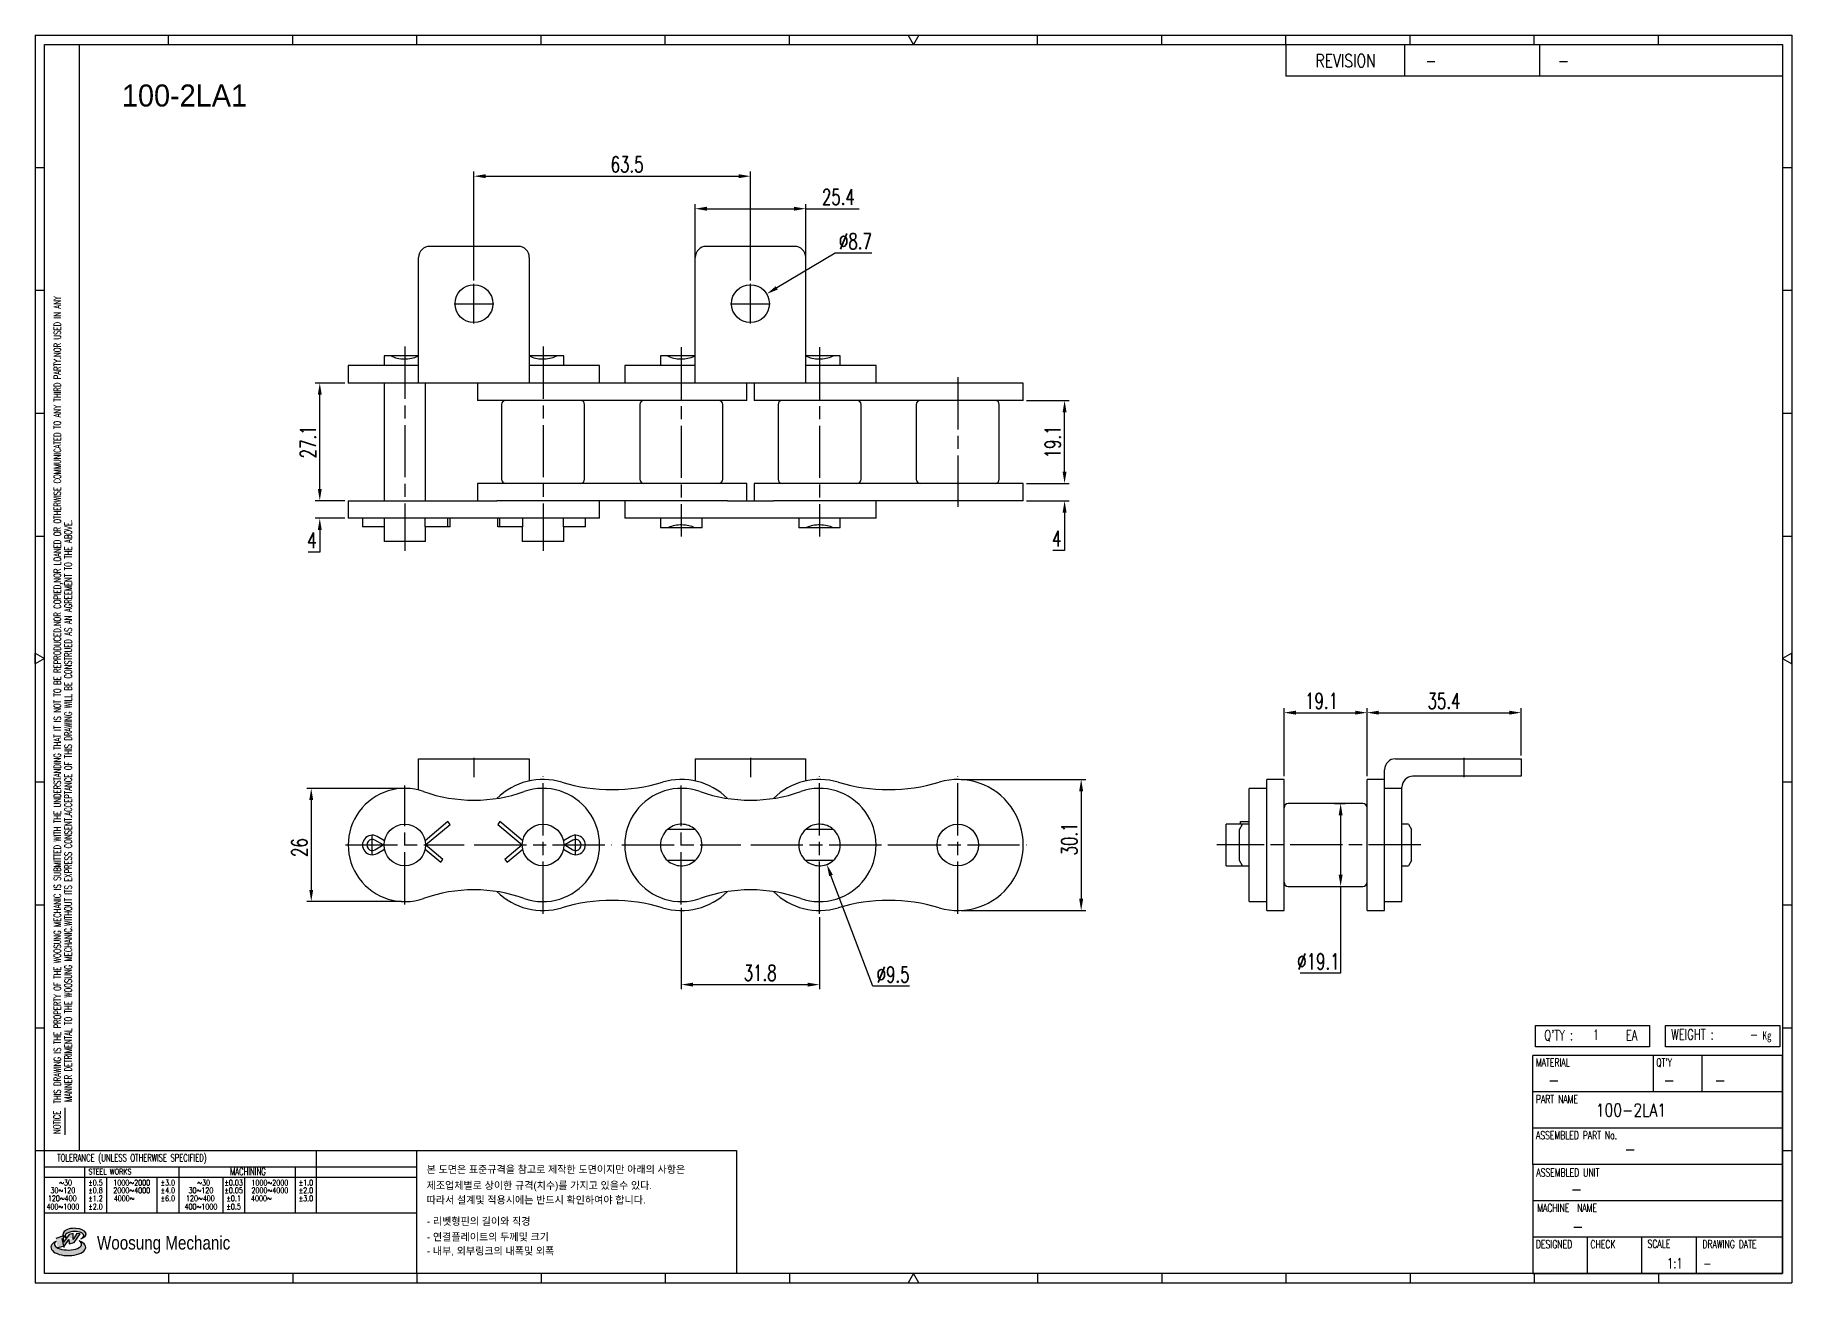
# Model space of a CAD drawing. Header units: millimetres. Extents: x 1622 to 2026, y -1054 to -767.
import ezdxf
from ezdxf.enums import TextEntityAlignment as Align

# ---------------------------------------------------------------- set-up
doc = ezdxf.new("R2010")
doc.units = ezdxf.units.MM
doc.linetypes.add('AM_ISO08W050', pattern=[18, 12, -1.5, 3, -1.5])
doc.layers.get('Defpoints').update_dxf_attribs({"color": 80})
doc.layers.add('CL2', color=4, linetype='AM_ISO08W050', lineweight=25)
for name, color, linetype in [('S-DIM', 7, 'Continuous'), ('TITLE', 7, 'Continuous'), ('도면레이아웃', 7, 'Continuous')]:
    doc.layers.add(name, color=color, linetype=linetype)
doc.styles.add('HAN', font='ROMANS.shx', dxfattribs={"width": 0.7, "bigfont": 'whgtxt.shx'})
doc.styles.add('HKD_ST2', font='romans.shx', dxfattribs={"width": 0.7, "height": 4, "bigfont": '@extfont2.shx'})
doc.styles.add('HSG', font='SIMPLEX.shx', dxfattribs={"width": 0.7, "bigfont": 'HSG.shx'})
doc.styles.add('MtXpl_', font='Gulim.ttf')
doc.styles.add('SLDTEXTSTYLE4', font='arial.ttf', dxfattribs={"width": 0.8})
doc.dimstyles.new('AP1.5', dxfattribs={"dimscale": 1.5, "dimtxt": 2.4, "dimasz": 1.8, "dimexe": 0.7, "dimexo": 0.5, "dimgap": 0.6, "dimtad": 1, "dimtoh": 1, "dimdec": 1, "dimrnd": 0.01, "dimzin": 9, "dimdsep": 46, "dimtxsty": 'HSG', "dimcen": 0, "dimclrd": 251, "dimclre": 251, "dimclrt": 60, "dimazin": 2, "dimtp": 1, "dimtm": 1, "dimtfac": 0.5, "dimtdec": 1, "dimtofl": 0, "dimtmove": 0, "dimatfit": 3, "dimfxl": 0, "dimtvp": 1, "dimtolj": 2, "dimlwd": -1, "dimlwe": -1, "dimarcsym": 0})

# ---------------------------------------------------------------- blocks, each defined once
blk = doc.blocks.new('MAST')
at = {"layer": '도면레이아웃'}
h = blk.add_hatch(color=10, dxfattribs=at)
h.paths.add_polyline_path([(1.544, 35.177), (1.554, 34.966), (1.779, 35.034), (2.054, 35.422), (1.908, 35.446), (1.728, 35.167), (1.741, 35.439), (1.547, 35.405), (1.292, 35.041), (1.295, 35.33), (0.943, 35.208), (1.03, 34.8), (1.336, 34.885)])
edge = h.paths.add_edge_path()
edge.add_ellipse((1.795, 35.421), major_axis=(-0.53, 0), ratio=0.487785, start_angle=122.36065, end_angle=403.39574)
edge.add_line((1.411, 35.244), (1.419, 35.261))
edge.add_ellipse((1.798, 35.344), major_axis=(-0.423, 0), ratio=0.444396, start_angle=131.58977, end_angle=386.19408, ccw=False)
edge = h.paths.add_edge_path()
edge.add_ellipse((1.512, 34.815), major_axis=(-0.793, 0), ratio=0.480113, start_angle=314.67633, end_angle=590.85213)
edge.add_ellipse((1.501, 34.958), major_axis=(-0.62, 0), ratio=0.43311, start_angle=331.7024, end_angle=574.42495, ccw=False)
at = {"color": 140}
for p, q in [((0, 90.118), (80.15, 90.118)), ((0, 90.118), (0, 33.191)), ((80.15, 90.118), (80.15, 33.191)), ((57.068, 89.693), (57.068, 88.246)), ((62.47, 89.693), (62.47, 88.246)), ((68.635, 89.693), (68.635, 88.246)), ((79.725, 88.246), (57.068, 88.246)), ((68.449, 43.961), (68.449, 44.936)), ((68.449, 44.936), (73.654, 44.936)), ((73.654, 44.936), (73.654, 43.961)), ((74.39, 43.961), (74.39, 44.936)), ((74.39, 44.936), (79.595, 44.936)), ((79.595, 44.936), (79.595, 43.961)), ((68.336, 38.59), (68.336, 43.563)), ((79.725, 43.563), (68.336, 43.563)), ((73.654, 43.961), (68.449, 43.961)), ((73.827, 43.563), (73.827, 41.905)), ((79.595, 43.961), (74.39, 43.961)), ((76.037, 43.563), (76.037, 41.905)), ((79.725, 38.59), (79.725, 43.563)), ((79.725, 41.905), (68.336, 41.905)), ((79.725, 40.248), (68.336, 40.248)), ((68.336, 38.59), (68.336, 33.616)), ((79.725, 38.59), (68.336, 38.59)), ((79.725, 33.616), (79.725, 38.59)), ((79.725, 36.932), (68.336, 36.932)), ((79.725, 35.274), (68.336, 35.274)), ((70.822, 33.616), (70.822, 35.274)), ((73.309, 33.616), (73.309, 35.274)), ((75.796, 33.616), (75.796, 35.274)), ((0, 33.191), (80.15, 33.191)), ((68.336, 33.616), (79.725, 33.616))]:
    blk.add_line(p, q, dxfattribs=at)
for p, q in [((6.089, 89.693), (6.089, 90.118)), ((11.753, 89.693), (11.753, 90.118)), ((17.418, 89.693), (17.418, 90.118)), ((23.082, 89.693), (23.082, 90.118)), ((28.746, 89.693), (28.746, 90.118)), ((34.411, 89.693), (34.411, 90.118)), ((45.739, 89.693), (45.739, 90.118)), ((51.404, 89.693), (51.404, 90.118)), ((57.068, 89.693), (57.068, 90.118)), ((62.732, 89.693), (62.732, 90.118)), ((68.397, 89.693), (68.397, 90.118)), ((74.061, 89.693), (74.061, 90.118)), ((0, 84.085), (0.425, 84.085)), ((79.725, 84.085), (80.15, 84.085)), ((0, 78.478), (0.425, 78.478)), ((79.725, 78.478), (80.15, 78.478)), ((0, 72.87), (0.425, 72.87)), ((79.725, 72.87), (80.15, 72.87)), ((0, 67.262), (0.425, 67.262)), ((79.725, 67.262), (80.15, 67.262)), ((0, 56.047), (0.425, 56.047)), ((79.725, 56.047), (80.15, 56.047)), ((0, 50.439), (0.425, 50.439)), ((79.725, 50.439), (80.15, 50.439)), ((0, 44.832), (0.425, 44.832)), ((79.725, 44.832), (80.15, 44.832)), ((1.377, 39.947), (1.377, 41.174)), ((0, 39.224), (0.425, 39.224)), ((79.725, 39.224), (80.15, 39.224)), ((6.089, 33.616), (6.089, 33.191)), ((11.753, 33.616), (11.753, 33.191)), ((17.418, 33.616), (17.418, 33.191)), ((23.082, 33.616), (23.082, 33.191)), ((28.746, 33.616), (28.746, 33.191)), ((34.411, 33.616), (34.411, 33.191)), ((45.739, 33.616), (45.739, 33.191)), ((51.404, 33.616), (51.404, 33.191)), ((57.068, 33.616), (57.068, 33.191)), ((62.732, 33.616), (62.732, 33.191)), ((68.397, 33.616), (68.397, 33.191)), ((74.061, 33.616), (74.061, 33.191))]:
    blk.add_line(p, q)
at = {"color": 2}
for p, q in [((2.017, 39.224), (2.017, 89.693)), ((0.425, 39.224), (17.418, 39.224)), ((0.425, 38.487), (17.418, 38.487)), ((2.257, 38.487), (2.257, 36.382)), ((6.557, 38.5), (6.557, 36.382)), ((11.857, 38.487), (11.857, 36.382)), ((12.816, 39.224), (12.816, 36.382)), ((17.418, 33.616), (17.418, 39.224)), ((0.425, 38.012), (17.418, 38.012)), ((3.257, 38.012), (3.257, 36.382)), ((5.557, 38.012), (5.557, 36.382)), ((8.557, 38.012), (8.557, 36.382)), ((9.557, 38.026), (9.557, 36.382)), ((0.425, 36.382), (17.418, 36.382))]:
    blk.add_line(p, q, dxfattribs=at)
for points in [[(40.075, 89.693), (39.83, 90.118), (40.32, 90.118)], [(0.425, 61.679), (0, 61.433), (0, 61.924)], [(79.725, 61.679), (80.15, 61.433), (80.15, 61.924)], [(40.075, 33.616), (39.83, 33.191), (40.32, 33.191)]]:
    blk.add_lwpolyline(points, close=True)
at = {"color": 140}
blk.add_lwpolyline([(0.425, 89.693), (79.725, 89.693), (79.725, 33.616), (0.425, 33.616)], close=True, dxfattribs=at)
at = {"layer": '도면레이아웃'}
for p, q in [((1.295, 35.33), (0.943, 35.208)), ((1.547, 35.405), (1.292, 35.041)), ((1.292, 35.041), (1.295, 35.33)), ((1.741, 35.439), (1.547, 35.405)), ((1.908, 35.446), (1.728, 35.167)), ((1.728, 35.167), (1.741, 35.439)), ((1.779, 35.034), (2.054, 35.422)), ((2.054, 35.422), (1.908, 35.446)), ((1.03, 34.8), (1.336, 34.885)), ((1.224, 35.208), (1.311, 34.8)), ((1.224, 35.208), (1.224, 35.208)), ((1.336, 34.885), (1.544, 35.177)), ((1.419, 35.261), (1.411, 35.244)), ((1.544, 35.177), (1.554, 34.966)), ((1.554, 34.966), (1.779, 35.034))]:
    blk.add_line(p, q, dxfattribs=at)
for centre, major_axis, ratio, start_param, end_param in [((1.795, 35.421), (-0.53, 0), 0.487785, 2.135596, 7.040584), ((1.798, 35.344), (-0.423, 0), 0.444396, 2.296675, 6.740358), ((1.512, 34.815), (-0.793, 0), 0.480113, 5.492138, 10.312315), ((1.501, 34.958), (-0.62, 0), 0.43311, 5.789299, 10.025607)]:
    blk.add_ellipse(centre, major_axis=major_axis, ratio=ratio, start_param=start_param, end_param=end_param, dxfattribs=at)
for s, height, style, width, p in [('REVISION', 0.5806, 'HAN', 0.8, (58.415, 88.664)), ('-', 0.581, 'HAN', 0.8, (63.426, 88.664)), ('-', 0.581, 'HAN', 0.8, (69.468, 88.664)), ("Q'TY : ", 0.4746, 'HKD_ST2', 0.7, (68.857, 44.253)), ('1', 0.475, 'HKD_ST2', 0.7, (71.071, 44.275)), ('EA', 0.4746, 'HKD_ST2', 0.7, (72.578, 44.253)), ('WEIGHT : ', 0.4746, 'HKD_ST2', 0.7, (74.65, 44.286)), ('-', 0.581, 'HAN', 0.8, (69.029, 42.157)), ('-', 0.581, 'HAN', 0.8, (74.289, 42.157)), ('-', 0.581, 'HAN', 0.8, (76.623, 42.157)), ('-', 0.581, 'HAN', 0.8, (72.515, 39.013)), ('-', 0.581, 'HAN', 0.8, (70.067, 37.189)), ('-', 0.581, 'HAN', 0.8, (70.126, 35.48)), ('1:1', 0.4746, 'HKD_ST2', 0.7, (74.458, 33.848)), ('-', 0.475, 'HKD_ST2', 0.7, (76.112, 33.837))]:
    blk.add_text(s, height=height, dxfattribs=dict(style=style, width=width)).set_placement(p)
at = {"color": 6, "style": 'HKD_ST2', "width": 0.7}
for s, p in [(' THIS DRAWING IS THE PROPERTY OF THE WOOSUNG MECHANIC IS SUBMITTED WITH THE UNDERSTANDING THAT IT IS NOT TO BE REPRODUCED.NOR COPIED,NOR LOANED OR OTHERWISE COMMUNICATED TO ANY THIRD PARTY.NOR USED IN ANY', (1.173, 41.217)), ('MANNER DETRIMENTAL TO THE WOOSUNG MECHANIC.WITHOUT ITS EXPRESS CONSENT.ACCEPTANCE OF THIS DRAWING WILL BE CONSTRUED AS AN AGREEMENT TO THE ABOVE.', (1.672, 41.447))]:
    blk.add_text(s, height=0.326266, rotation=90, dxfattribs=at).set_placement(p)
at = {"style": 'HKD_ST2', "width": 0.7}
blk.add_text('-', height=0.475, dxfattribs=at).set_placement((78.613, 44.286), align=Align.RIGHT)
at = {"color": 254, "style": 'HKD_ST2', "width": 0.7}
for s, height, p in [('MATERIAL', 0.3651, (68.474, 43.425)), ("QT'Y", 0.3651, (73.965, 43.425)), ('PART NAME', 0.3651, (68.474, 41.756)), ('ASSEMBLED PART No.', 0.36511, (68.474, 40.109)), ('ASSEMBLED UNIT', 0.36511, (68.49, 38.408)), ('MACHINE  NAME', 0.36511, (68.532, 36.794)), ('DESIGNED', 0.3651, (68.474, 35.136)), ('CHECK', 0.3651, (70.961, 35.136)), ('SCALE', 0.3651, (73.566, 35.153)), ('DRAWING DATE', 0.36511, (76.071, 35.141))]:
    blk.add_text(s, height=height, dxfattribs=at).set_placement(p, align=Align.TOP_LEFT)
at = {"style": 'HKD_ST2', "width": 0.7}
blk.add_text('NOTICE', height=0.3263, rotation=90, dxfattribs=at).set_placement((1.163, 39.988))
blk.add_text('TOLERANCE (UNLESS OTHERWISE SPECIFIED)', height=0.32627, dxfattribs=at).set_placement((4.417, 38.896), align=Align.MIDDLE_CENTER)
at = {"color": 4, "style": 'HKD_ST2', "width": 0.7}
for s, height, p in [('%%12630', 0.261, (1.389, 37.762)), ('1000%%1262000', 0.26101, (4.407, 37.762)), ('%%12630', 0.261, (7.689, 37.762)), ('1000%%1262000', 0.26101, (10.707, 37.762)), ('120%%126400', 0.26101, (1.237, 37.045)), ('30%%126120', 0.261, (1.263, 37.411)), ('4000%%126', 0.261, (4.061, 37.045)), ('2000%%1264000', 0.26101, (4.407, 37.411)), ('120%%126400', 0.26101, (7.537, 37.045)), ('30%%126120', 0.261, (7.563, 37.411)), ('4000%%126', 0.261, (10.321, 37.045)), ('2000%%1264000', 0.26101, (10.707, 37.411)), ('400%%1261000', 0.26101, (1.263, 36.67)), ('400%%1261000', 0.26101, (7.563, 36.67))]:
    blk.add_text(s, height=height, dxfattribs=at).set_placement(p, align=Align.MIDDLE_CENTER)
for s, height, p in [('%%P0.5', 0.261, (2.757, 37.762)), ('STEEL WORKS', 0.26101, (3.416, 38.268)), ('%%P3.0', 0.261, (6.057, 37.762)), ('%%P0.03', 0.261, (9.057, 37.762)), ('MACHINING', 0.3263, (9.707, 38.27)), ('%%P1.0', 0.261, (12.357, 37.762)), ('%%P0.8', 0.261, (2.757, 37.411)), ('%%P1.2', 0.261, (2.757, 37.045)), ('%%P4.0', 0.261, (6.057, 37.411)), ('%%P6.0', 0.261, (6.057, 37.045)), ('%%P0.05', 0.261, (9.057, 37.411)), ('%%P0.1', 0.261, (9.057, 37.045)), ('%%P2.0', 0.261, (12.357, 37.411)), ('%%P3.0', 0.261, (12.357, 37.045)), ('%%P2.0', 0.261, (2.757, 36.67)), ('%%P0.5', 0.261, (9.057, 36.67))]:
    blk.add_text(s, height=height, dxfattribs=at).set_placement(p, align=Align.MIDDLE)
at = {"color": 1, "style": 'SLDTEXTSTYLE4', "width": 0.8}
blk.add_text('Woosung Mechanic', height=0.61957, dxfattribs=at).set_placement((2.822, 34.711))
at = {"layer": 'TITLE', "width": 0.8}
blk.add_text('Kg', height=0.3789, dxfattribs=at).set_placement((78.807, 44.286))
blk = doc.blocks.new('*D2')
at = {"layer": 'Defpoints', "color": 0, "transparency": 16777216}
for p in [(1849.31, -870.23), (1858.79, -870.23), (1849.31, -874.23)]:
    blk.add_point(p, dxfattribs=at)
at = {"layer": 'S-DIM', "color": 251, "linetype": 'ByBlock', "transparency": 16777216}
for p, q in [((1858.79, -867.53), (1858.79, -864.83)), ((1850.06, -870.23), (1859.84, -870.23)), ((1850.06, -874.23), (1859.84, -874.23)), ((1858.79, -876.93), (1858.79, -885.61)), ((1858.79, -885.61), (1856.09, -885.61))]:
    blk.add_line(p, q, dxfattribs=at)
at = {"layer": 'S-DIM', "color": 251, "transparency": 16777216}
for points in [[(1858.34, -867.53), (1859.24, -867.53), (1858.79, -870.23)], [(1858.34, -876.93), (1859.24, -876.93), (1858.79, -874.23)]]:
    blk.add_solid(points, dxfattribs=at)
at = {"layer": 'S-DIM', "color": 60, "transparency": 16777216, "insert": (1856.99, -882.91), "char_height": 3.6, "attachment_point": 5, "style": 'HSG'}
blk.add_mtext('\\A2;4', dxfattribs=at)
blk = doc.blocks.new('*D3')
at = {"layer": 'Defpoints', "color": 0, "transparency": 16777216}
for p in [(1849.31, -851.18), (1858.79, -851.18), (1849.31, -870.23)]:
    blk.add_point(p, dxfattribs=at)
at = {"layer": 'S-DIM', "color": 251, "linetype": 'ByBlock', "transparency": 16777216}
for p, q in [((1850.06, -851.18), (1859.84, -851.18)), ((1858.79, -867.53), (1858.79, -853.88)), ((1850.06, -870.23), (1859.84, -870.23))]:
    blk.add_line(p, q, dxfattribs=at)
at = {"layer": 'S-DIM', "color": 251, "transparency": 16777216}
for points in [[(1858.34, -853.88), (1859.24, -853.88), (1858.79, -851.18)], [(1858.34, -867.53), (1859.24, -867.53), (1858.79, -870.23)]]:
    blk.add_solid(points, dxfattribs=at)
at = {"layer": 'S-DIM', "color": 60, "transparency": 16777216, "insert": (1856.09, -860.71), "char_height": 3.6, "attachment_point": 5, "rotation": 90, "style": 'HSG'}
blk.add_mtext('\\A2;19.1', dxfattribs=at)
blk = doc.blocks.new('*D4')
at = {"layer": 'Defpoints', "color": 0, "transparency": 16777216}
for p in [(1786.64, -799.68), (1723.14, -824.39), (1786.64, -824.39)]:
    blk.add_point(p, dxfattribs=at)
at = {"layer": 'S-DIM', "color": 251, "linetype": 'ByBlock', "transparency": 16777216}
for p, q in [((1723.14, -823.64), (1723.14, -798.63)), ((1786.64, -823.64), (1786.64, -798.63)), ((1725.84, -799.68), (1783.94, -799.68))]:
    blk.add_line(p, q, dxfattribs=at)
at = {"layer": 'S-DIM', "color": 251, "transparency": 16777216}
for points in [[(1725.84, -799.23), (1725.84, -800.13), (1723.14, -799.68)], [(1783.94, -799.23), (1783.94, -800.13), (1786.64, -799.68)]]:
    blk.add_solid(points, dxfattribs=at)
at = {"layer": 'S-DIM', "color": 60, "transparency": 16777216, "insert": (1758.32, -796.98), "char_height": 3.6, "attachment_point": 5, "style": 'HSG'}
blk.add_mtext('\\A2;63.5', dxfattribs=at)
blk = doc.blocks.new('*D5')
at = {"layer": 'Defpoints', "color": 0, "transparency": 16777216}
for p in [(1799.34, -807.15), (1773.94, -819.91), (1799.34, -819.91)]:
    blk.add_point(p, dxfattribs=at)
at = {"layer": 'S-DIM', "color": 251, "linetype": 'ByBlock', "transparency": 16777216}
for p, q in [((1773.94, -819.16), (1773.94, -806.1)), ((1799.34, -819.16), (1799.34, -806.1)), ((1776.64, -807.15), (1796.64, -807.15)), ((1799.34, -807.15), (1811.64, -807.15))]:
    blk.add_line(p, q, dxfattribs=at)
at = {"layer": 'S-DIM', "color": 251, "transparency": 16777216}
for points in [[(1776.64, -806.7), (1776.64, -807.6), (1773.94, -807.15)], [(1796.64, -806.7), (1796.64, -807.6), (1799.34, -807.15)]]:
    blk.add_solid(points, dxfattribs=at)
at = {"layer": 'S-DIM', "color": 60, "transparency": 16777216, "insert": (1806.84, -804.45), "char_height": 3.6, "attachment_point": 5, "style": 'HSG'}
blk.add_mtext('\\A2;25.4', dxfattribs=at)
blk = doc.blocks.new('*D6')
at = {"layer": 'Defpoints', "color": 0, "transparency": 16777216}
for p in [(1790.37, -826.72), (1782.91, -831.19)]:
    blk.add_point(p, dxfattribs=at)
at = {"layer": 'S-DIM', "color": 251, "linetype": 'ByBlock', "transparency": 16777216}
for p, q in [((1806.07, -817.32), (1792.69, -825.33)), ((1814.53, -817.32), (1806.07, -817.32))]:
    blk.add_line(p, q, dxfattribs=at)
at = {"layer": 'S-DIM', "color": 251, "transparency": 16777216}
blk.add_solid([(1792.46, -824.95), (1792.92, -825.72), (1790.37, -826.72)], dxfattribs=at)
at = {"layer": 'S-DIM', "color": 60, "transparency": 16777216, "insert": (1810.75, -814.62), "char_height": 3.6, "attachment_point": 5, "style": 'HSG'}
blk.add_mtext('\\A2;∅8.7', dxfattribs=at)
blk = doc.blocks.new('*D7')
at = {"layer": 'Defpoints', "color": 0, "transparency": 16777216}
for p in [(1687.73, -874.23), (1694.26, -874.23), (1694.26, -878.23)]:
    blk.add_point(p, dxfattribs=at)
at = {"layer": 'S-DIM', "color": 251, "linetype": 'ByBlock', "transparency": 16777216}
for p, q in [((1687.73, -871.53), (1687.73, -868.83)), ((1693.51, -874.23), (1686.68, -874.23)), ((1693.51, -878.23), (1686.68, -878.23)), ((1687.73, -880.93), (1687.73, -886.02)), ((1687.73, -886.02), (1685.03, -886.02))]:
    blk.add_line(p, q, dxfattribs=at)
at = {"layer": 'S-DIM', "color": 251, "transparency": 16777216}
for points in [[(1687.28, -871.53), (1688.18, -871.53), (1687.73, -874.23)], [(1687.28, -880.93), (1688.18, -880.93), (1687.73, -878.23)]]:
    blk.add_solid(points, dxfattribs=at)
at = {"layer": 'S-DIM', "color": 60, "transparency": 16777216, "insert": (1685.93, -883.32), "char_height": 3.6, "attachment_point": 5, "style": 'HSG'}
blk.add_mtext('\\A2;4', dxfattribs=at)
blk = doc.blocks.new('*D8')
at = {"layer": 'Defpoints', "color": 0, "transparency": 16777216}
for p in [(1687.73, -847.18), (1694.26, -847.18), (1694.26, -874.23)]:
    blk.add_point(p, dxfattribs=at)
at = {"layer": 'S-DIM', "color": 251, "linetype": 'ByBlock', "transparency": 16777216}
for p, q in [((1693.51, -847.18), (1686.68, -847.18)), ((1687.73, -871.53), (1687.73, -849.88)), ((1693.51, -874.23), (1686.68, -874.23))]:
    blk.add_line(p, q, dxfattribs=at)
at = {"layer": 'S-DIM', "color": 251, "transparency": 16777216}
for points in [[(1687.28, -849.88), (1688.18, -849.88), (1687.73, -847.18)], [(1687.28, -871.53), (1688.18, -871.53), (1687.73, -874.23)]]:
    blk.add_solid(points, dxfattribs=at)
at = {"layer": 'S-DIM', "color": 60, "transparency": 16777216, "insert": (1685.03, -860.71), "char_height": 3.6, "attachment_point": 5, "rotation": 90, "style": 'HSG'}
blk.add_mtext('\\A2;27.1', dxfattribs=at)
blk = doc.blocks.new('*D9')
at = {"layer": 'Defpoints', "color": 0, "transparency": 16777216}
for p in [(1707.26, -940.28), (1685.77, -966.28), (1707.26, -966.28)]:
    blk.add_point(p, dxfattribs=at)
at = {"layer": 'S-DIM', "color": 251, "linetype": 'ByBlock', "transparency": 16777216}
for p, q in [((1706.51, -940.28), (1684.72, -940.28)), ((1685.77, -942.98), (1685.77, -963.58)), ((1706.51, -966.28), (1684.72, -966.28))]:
    blk.add_line(p, q, dxfattribs=at)
at = {"layer": 'S-DIM', "color": 251, "transparency": 16777216}
for points in [[(1685.32, -942.98), (1686.22, -942.98), (1685.77, -940.28)], [(1685.32, -963.58), (1686.22, -963.58), (1685.77, -966.28)]]:
    blk.add_solid(points, dxfattribs=at)
at = {"layer": 'S-DIM', "color": 60, "transparency": 16777216, "insert": (1683.07, -953.87), "char_height": 3.6, "attachment_point": 5, "rotation": 90, "style": 'HSG'}
blk.add_mtext('\\A2;26', dxfattribs=at)
blk = doc.blocks.new('*D10')
at = {"layer": 'Defpoints', "color": 0, "transparency": 16777216}
for p in [(1834.26, -938.23), (1834.26, -968.33), (1862.6, -968.33)]:
    blk.add_point(p, dxfattribs=at)
at = {"layer": 'S-DIM', "color": 251, "linetype": 'ByBlock', "transparency": 16777216}
for p, q in [((1835.01, -938.23), (1863.65, -938.23)), ((1862.6, -940.93), (1862.6, -965.63)), ((1835.01, -968.33), (1863.65, -968.33))]:
    blk.add_line(p, q, dxfattribs=at)
at = {"layer": 'S-DIM', "color": 251, "transparency": 16777216}
for points in [[(1862.15, -940.93), (1863.05, -940.93), (1862.6, -938.23)], [(1862.15, -965.63), (1863.05, -965.63), (1862.6, -968.33)]]:
    blk.add_solid(points, dxfattribs=at)
at = {"layer": 'S-DIM', "color": 60, "transparency": 16777216, "insert": (1859.9, -951.91), "char_height": 3.6, "attachment_point": 5, "rotation": 90, "style": 'HSG'}
blk.add_mtext('\\A2;30.1', dxfattribs=at)
blk = doc.blocks.new('*D11')
at = {"layer": 'Defpoints', "color": 0, "transparency": 16777216}
for p in [(1770.76, -966.93), (1802.51, -969.08), (1802.51, -985.35)]:
    blk.add_point(p, dxfattribs=at)
at = {"layer": 'S-DIM', "color": 251, "linetype": 'ByBlock', "transparency": 16777216}
for p, q in [((1770.76, -967.68), (1770.76, -986.4)), ((1802.51, -969.83), (1802.51, -986.4)), ((1773.46, -985.35), (1799.81, -985.35))]:
    blk.add_line(p, q, dxfattribs=at)
at = {"layer": 'S-DIM', "color": 251, "transparency": 16777216}
for points in [[(1773.46, -984.9), (1773.46, -985.8), (1770.76, -985.35)], [(1799.81, -984.9), (1799.81, -985.8), (1802.51, -985.35)]]:
    blk.add_solid(points, dxfattribs=at)
at = {"layer": 'S-DIM', "color": 60, "transparency": 16777216, "insert": (1788.87, -982.65), "char_height": 3.6, "attachment_point": 5, "style": 'HSG'}
blk.add_mtext('\\A2;31.8', dxfattribs=at)
blk = doc.blocks.new('*D12')
at = {"layer": 'Defpoints', "color": 0, "transparency": 16777216}
for p in [(1800.84, -948.82), (1804.19, -957.75)]:
    blk.add_point(p, dxfattribs=at)
at = {"layer": 'S-DIM', "color": 251, "linetype": 'ByBlock', "transparency": 16777216}
for p, q in [((1814.72, -985.74), (1805.14, -960.27)), ((1823.18, -985.74), (1814.72, -985.74))]:
    blk.add_line(p, q, dxfattribs=at)
blk.add_arc((1802.51, -953.28), 4.77, 277.9998, 302.4009, dxfattribs=at)
at = {"layer": 'S-DIM', "color": 251, "transparency": 16777216}
blk.add_solid([(1805.57, -960.12), (1804.72, -960.43), (1804.19, -957.75)], dxfattribs=at)
at = {"layer": 'S-DIM', "color": 60, "transparency": 16777216, "insert": (1819.4, -983.04), "char_height": 3.6, "attachment_point": 5, "style": 'HSG'}
blk.add_mtext('\\A2;∅9.5', dxfattribs=at)
blk = doc.blocks.new('*D13')
at = {"layer": 'Defpoints', "color": 0, "transparency": 16777216}
for p in [(1920, -943.76), (1920, -962.81), (1922.19, -962.81)]:
    blk.add_point(p, dxfattribs=at)
at = {"layer": 'S-DIM', "color": 251, "linetype": 'ByBlock', "transparency": 16777216}
for p, q in [((1920.75, -943.76), (1923.24, -943.76)), ((1922.19, -946.46), (1922.19, -960.11)), ((1920.75, -962.81), (1923.24, -962.81)), ((1922.19, -962.81), (1922.19, -982.74)), ((1922.19, -982.74), (1912.89, -982.74))]:
    blk.add_line(p, q, dxfattribs=at)
at = {"layer": 'S-DIM', "color": 251, "transparency": 16777216}
for points in [[(1921.74, -946.46), (1922.64, -946.46), (1922.19, -943.76)], [(1921.74, -960.11), (1922.64, -960.11), (1922.19, -962.81)]]:
    blk.add_solid(points, dxfattribs=at)
at = {"layer": 'S-DIM', "color": 60, "transparency": 16777216, "insert": (1917.09, -980.04), "char_height": 3.6, "attachment_point": 5, "style": 'HSG'}
blk.add_mtext('\\A2;%%c19.1', dxfattribs=at)
blk = doc.blocks.new('*D14')
at = {"layer": 'Defpoints', "color": 0, "transparency": 16777216}
for p in [(1928.26, -922.89), (1909.21, -938.23), (1928.26, -938.23)]:
    blk.add_point(p, dxfattribs=at)
at = {"layer": 'S-DIM', "color": 251, "linetype": 'ByBlock', "transparency": 16777216}
for p, q in [((1909.21, -937.48), (1909.21, -921.84)), ((1911.91, -922.89), (1925.56, -922.89)), ((1928.26, -937.48), (1928.26, -921.84))]:
    blk.add_line(p, q, dxfattribs=at)
at = {"layer": 'S-DIM', "color": 251, "transparency": 16777216}
for points in [[(1911.91, -922.44), (1911.91, -923.34), (1909.21, -922.89)], [(1925.56, -922.44), (1925.56, -923.34), (1928.26, -922.89)]]:
    blk.add_solid(points, dxfattribs=at)
at = {"layer": 'S-DIM', "color": 60, "transparency": 16777216, "insert": (1917.81, -920.19), "char_height": 3.6, "attachment_point": 5, "style": 'HSG'}
blk.add_mtext('\\A2;19.1', dxfattribs=at)
blk = doc.blocks.new('*D15')
at = {"layer": 'Defpoints', "color": 0, "transparency": 16777216}
for p in [(1963.63, -922.89), (1963.63, -933.48), (1928.26, -938.23)]:
    blk.add_point(p, dxfattribs=at)
at = {"layer": 'S-DIM', "color": 251, "linetype": 'ByBlock', "transparency": 16777216}
for p, q in [((1928.26, -937.48), (1928.26, -921.84)), ((1930.96, -922.89), (1960.93, -922.89)), ((1963.63, -932.73), (1963.63, -921.84))]:
    blk.add_line(p, q, dxfattribs=at)
at = {"layer": 'S-DIM', "color": 251, "transparency": 16777216}
for points in [[(1930.96, -922.44), (1930.96, -923.34), (1928.26, -922.89)], [(1960.93, -922.44), (1960.93, -923.34), (1963.63, -922.89)]]:
    blk.add_solid(points, dxfattribs=at)
at = {"layer": 'S-DIM', "color": 60, "transparency": 16777216, "insert": (1945.94, -920.19), "char_height": 3.6, "attachment_point": 5, "style": 'HSG'}
blk.add_mtext('\\A2;35.4', dxfattribs=at)

msp = doc.modelspace()

# ---------------------------------------------------------------- linework, layer by layer
for p, q in [((1710.44, -847.18), (1710.44, -818.35)), ((1733.3, -815.81), (1712.98, -815.81)), ((1735.84, -818.35), (1735.84, -847.18)), ((1773.94, -847.18), (1773.94, -818.35)), ((1796.8, -815.81), (1776.48, -815.81)), ((1799.34, -847.18), (1799.34, -818.35)), ((1710.44, -843.18), (1694.26, -843.18)), ((1694.26, -843.18), (1694.26, -847.18)), ((1710.42, -840.96), (1702.49, -840.96)), ((1702.49, -840.96), (1702.49, -843.18)), ((1704.11, -840.96), (1704.43, -841.11)), ((1704.43, -841.11), (1704.78, -841.24)), ((1704.78, -841.24), (1705.14, -841.36)), ((1705.14, -841.36), (1705.52, -841.46)), ((1705.52, -841.46), (1705.92, -841.53)), ((1705.92, -841.53), (1706.32, -841.59)), ((1706.32, -841.59), (1706.73, -841.63)), ((1706.73, -841.63), (1707.15, -841.64)), ((1707.15, -841.64), (1707.56, -841.64)), ((1707.56, -841.64), (1707.98, -841.61)), ((1707.98, -841.61), (1708.39, -841.57)), ((1708.39, -841.57), (1708.78, -841.5)), ((1708.78, -841.5), (1709.17, -841.42)), ((1709.17, -841.42), (1709.55, -841.31)), ((1709.55, -841.31), (1709.9, -841.19)), ((1709.9, -841.19), (1710.24, -841.04)), ((1710.24, -841.04), (1710.42, -840.96)), ((1752.01, -843.18), (1735.84, -843.18)), ((1743.78, -840.96), (1735.86, -840.96)), ((1735.86, -840.96), (1736.18, -841.11)), ((1736.18, -841.11), (1736.53, -841.24)), ((1736.53, -841.24), (1736.89, -841.36)), ((1736.89, -841.36), (1737.27, -841.46)), ((1737.27, -841.46), (1737.67, -841.53)), ((1737.67, -841.53), (1738.07, -841.59)), ((1738.07, -841.59), (1738.48, -841.63)), ((1738.48, -841.63), (1738.9, -841.64)), ((1738.9, -841.64), (1739.31, -841.64)), ((1739.31, -841.64), (1739.73, -841.61)), ((1739.73, -841.61), (1740.14, -841.57)), ((1740.14, -841.57), (1740.53, -841.5)), ((1740.53, -841.5), (1740.92, -841.42)), ((1740.92, -841.42), (1741.3, -841.31)), ((1741.3, -841.31), (1741.65, -841.19)), ((1741.65, -841.19), (1741.99, -841.04)), ((1741.99, -841.04), (1742.17, -840.96)), ((1743.78, -843.18), (1743.78, -840.96)), ((1752.01, -847.18), (1752.01, -843.18)), ((1773.94, -843.18), (1757.76, -843.18)), ((1757.76, -843.18), (1757.76, -847.18)), ((1773.92, -840.96), (1765.99, -840.96)), ((1765.99, -840.96), (1765.99, -843.18)), ((1767.61, -840.96), (1767.93, -841.11)), ((1767.93, -841.11), (1768.28, -841.24)), ((1768.28, -841.24), (1768.64, -841.36)), ((1768.64, -841.36), (1769.02, -841.46)), ((1769.02, -841.46), (1769.42, -841.53)), ((1769.42, -841.53), (1769.82, -841.59)), ((1769.82, -841.59), (1770.23, -841.63)), ((1770.23, -841.63), (1770.65, -841.64)), ((1770.65, -841.64), (1771.06, -841.64)), ((1771.06, -841.64), (1771.48, -841.61)), ((1771.48, -841.61), (1771.89, -841.57)), ((1771.89, -841.57), (1772.28, -841.5)), ((1772.28, -841.5), (1772.67, -841.42)), ((1772.67, -841.42), (1773.05, -841.31)), ((1773.05, -841.31), (1773.4, -841.19)), ((1773.4, -841.19), (1773.74, -841.04)), ((1773.74, -841.04), (1773.92, -840.96)), ((1815.51, -843.18), (1799.34, -843.18)), ((1807.28, -840.96), (1799.36, -840.96)), ((1799.36, -840.96), (1799.68, -841.11)), ((1799.68, -841.11), (1800.03, -841.24)), ((1800.03, -841.24), (1800.39, -841.36)), ((1800.39, -841.36), (1800.77, -841.46)), ((1800.77, -841.46), (1801.17, -841.53)), ((1801.17, -841.53), (1801.57, -841.59)), ((1801.57, -841.59), (1801.98, -841.63)), ((1801.98, -841.63), (1802.4, -841.64)), ((1802.4, -841.64), (1802.81, -841.64)), ((1802.81, -841.64), (1803.23, -841.61)), ((1803.23, -841.61), (1803.64, -841.57)), ((1803.64, -841.57), (1804.03, -841.5)), ((1804.03, -841.5), (1804.42, -841.42)), ((1804.42, -841.42), (1804.8, -841.31)), ((1804.8, -841.31), (1805.15, -841.19)), ((1805.15, -841.19), (1805.49, -841.04)), ((1805.49, -841.04), (1805.67, -840.96)), ((1807.28, -843.18), (1807.28, -840.96)), ((1815.51, -847.18), (1815.51, -843.18)), ((1735.84, -847.18), (1694.26, -847.18)), ((1702.49, -847.18), (1702.49, -874.23)), ((1712.03, -874.23), (1712.03, -847.18)), ((1723.96, -847.18), (1723.96, -851.18)), ((1773.94, -847.18), (1735.84, -847.18)), ((1799.34, -847.18), (1773.94, -847.18)), ((1785.81, -851.18), (1785.81, -847.18)), ((1787.46, -847.18), (1787.46, -851.18)), ((1849.31, -847.18), (1799.34, -847.18)), ((1849.31, -851.18), (1849.31, -847.18)), ((1785.81, -851.18), (1723.96, -851.18)), ((1849.31, -851.18), (1787.46, -851.18)), ((1729.49, -852.13), (1729.49, -869.28)), ((1748.54, -869.28), (1748.54, -852.13)), ((1761.24, -852.13), (1761.24, -869.28)), ((1780.29, -869.28), (1780.29, -852.13)), ((1792.99, -852.13), (1792.99, -869.28)), ((1812.04, -869.28), (1812.04, -852.13)), ((1824.74, -852.13), (1824.74, -869.28)), ((1843.79, -869.28), (1843.79, -852.13)), ((1723.96, -870.23), (1723.96, -874.23)), ((1785.81, -870.23), (1723.96, -870.23)), ((1785.81, -874.23), (1785.81, -870.23)), ((1787.46, -870.23), (1787.46, -874.23)), ((1849.31, -870.23), (1787.46, -870.23)), ((1849.31, -874.23), (1849.31, -870.23)), ((1694.26, -874.23), (1728.42, -874.23)), ((1694.26, -874.23), (1694.26, -878.23)), ((1781.36, -874.23), (1728.42, -874.23)), ((1752.01, -878.23), (1752.01, -874.23)), ((1757.76, -874.23), (1757.76, -878.23)), ((1781.36, -874.23), (1791.92, -874.23)), ((1849.31, -874.23), (1791.92, -874.23)), ((1815.51, -878.23), (1815.51, -874.23)), ((1752.01, -878.23), (1694.26, -878.23)), ((1697.53, -878.23), (1697.53, -880.23)), ((1702.59, -880.23), (1702.59, -878.23)), ((1711.93, -880.23), (1711.93, -878.23)), ((1717.17, -880.23), (1717.17, -878.23)), ((1717.69, -880.23), (1717.69, -878.23)), ((1728.59, -880.23), (1728.59, -878.23)), ((1729.11, -880.23), (1729.11, -878.23)), ((1734.34, -880.23), (1734.34, -878.23)), ((1743.68, -880.23), (1743.68, -878.23)), ((1748.75, -880.23), (1748.75, -878.23)), ((1815.51, -878.23), (1757.76, -878.23)), ((1765.99, -878.23), (1765.99, -880.46)), ((1775.53, -880.46), (1775.53, -878.23)), ((1797.74, -878.23), (1797.74, -880.46)), ((1807.28, -880.46), (1807.28, -878.23)), ((1702.59, -880.23), (1697.53, -880.23)), ((1702.49, -880.23), (1702.49, -883.56)), ((1712.03, -883.56), (1702.49, -883.56)), ((1717.69, -880.23), (1711.93, -880.23)), ((1712.03, -883.56), (1712.03, -880.23)), ((1734.34, -880.23), (1728.59, -880.23)), ((1734.24, -880.23), (1734.24, -883.56)), ((1743.78, -883.56), (1734.24, -883.56)), ((1748.75, -880.23), (1743.68, -880.23)), ((1743.78, -883.56), (1743.78, -880.23)), ((1775.53, -880.46), (1765.99, -880.46)), ((1767.79, -880.37), (1767.61, -880.46)), ((1768.13, -880.23), (1767.79, -880.37)), ((1768.48, -880.1), (1768.13, -880.23)), ((1768.86, -880), (1768.48, -880.1)), ((1769.24, -879.91), (1768.86, -880)), ((1769.64, -879.85), (1769.24, -879.91)), ((1770.05, -879.8), (1769.64, -879.85)), ((1770.47, -879.77), (1770.05, -879.8)), ((1770.88, -879.77), (1770.47, -879.77)), ((1771.3, -879.79), (1770.88, -879.77)), ((1771.71, -879.82), (1771.3, -879.79)), ((1772.11, -879.88), (1771.71, -879.82)), ((1772.51, -879.96), (1772.11, -879.88)), ((1772.89, -880.06), (1772.51, -879.96)), ((1773.25, -880.17), (1772.89, -880.06)), ((1773.6, -880.31), (1773.25, -880.17)), ((1773.92, -880.46), (1773.6, -880.31)), ((1807.28, -880.46), (1797.74, -880.46)), ((1799.54, -880.37), (1799.36, -880.46)), ((1799.88, -880.23), (1799.54, -880.37)), ((1800.23, -880.1), (1799.88, -880.23)), ((1800.61, -880), (1800.23, -880.1)), ((1800.99, -879.91), (1800.61, -880)), ((1801.39, -879.85), (1800.99, -879.91)), ((1801.8, -879.8), (1801.39, -879.85)), ((1802.22, -879.77), (1801.8, -879.8)), ((1802.63, -879.77), (1802.22, -879.77)), ((1803.05, -879.79), (1802.63, -879.77)), ((1803.46, -879.82), (1803.05, -879.79)), ((1803.86, -879.88), (1803.46, -879.82)), ((1804.26, -879.96), (1803.86, -879.88)), ((1804.64, -880.06), (1804.26, -879.96)), ((1805, -880.17), (1804.64, -880.06)), ((1805.35, -880.31), (1805, -880.17)), ((1805.67, -880.46), (1805.35, -880.31)), ((1710.44, -940.68), (1710.44, -933.48)), ((1710.44, -933.48), (1735.84, -933.48)), ((1735.84, -933.48), (1735.84, -938.57)), ((1773.94, -933.48), (1773.94, -938.57)), ((1773.94, -933.48), (1799.34, -933.48)), ((1799.34, -938.57), (1799.34, -933.48)), ((1932.26, -938.23), (1932.26, -936.02)), ((1934.8, -933.48), (1963.63, -933.48)), ((1963.63, -933.48), (1963.63, -937.48)), ((1909.21, -938.23), (1905.21, -938.23)), ((1905.21, -968.33), (1905.21, -938.23)), ((1909.21, -968.33), (1909.21, -938.23)), ((1932.26, -938.23), (1928.26, -938.23)), ((1928.26, -968.33), (1928.26, -938.23)), ((1932.26, -968.33), (1932.26, -938.23)), ((1936.26, -966.28), (1936.26, -940.02)), ((1963.63, -937.48), (1938.8, -937.48)), ((1905.21, -940.28), (1901.21, -940.28)), ((1901.21, -966.28), (1901.21, -940.28)), ((1927.3, -943.76), (1910.16, -943.76)), ((1936.26, -940.28), (1932.26, -940.28)), ((1717.17, -947.92), (1711.93, -952.31)), ((1717.69, -948.54), (1717.17, -947.92)), ((1729.11, -947.92), (1728.59, -948.54)), ((1734.34, -952.31), (1729.11, -947.92)), ((1899.21, -947.92), (1901.21, -947.92)), ((1899.21, -948.51), (1899.21, -947.92)), ((1702.59, -952.31), (1700.9, -951.33)), ((1712.03, -953.28), (1717.69, -948.54)), ((1728.59, -948.54), (1734.24, -953.28)), ((1745.38, -951.33), (1743.68, -952.31)), ((1767.79, -949.55), (1767.61, -949.7)), ((1773.92, -949.7), (1767.61, -949.7)), ((1768.13, -949.31), (1767.79, -949.55)), ((1768.48, -949.09), (1768.13, -949.31)), ((1768.86, -948.91), (1768.48, -949.09)), ((1769.24, -948.76), (1768.86, -948.91)), ((1769.64, -948.65), (1769.24, -948.76)), ((1770.05, -948.57), (1769.64, -948.65)), ((1770.47, -948.52), (1770.05, -948.57)), ((1770.88, -948.51), (1770.47, -948.52)), ((1771.3, -948.54), (1770.88, -948.51)), ((1771.71, -948.61), (1771.3, -948.54)), ((1772.11, -948.71), (1771.71, -948.61)), ((1772.51, -948.84), (1772.11, -948.71)), ((1772.89, -949.01), (1772.51, -948.84)), ((1773.25, -949.21), (1772.89, -949.01)), ((1773.6, -949.44), (1773.25, -949.21)), ((1773.92, -949.7), (1773.6, -949.44)), ((1799.54, -949.55), (1799.36, -949.7)), ((1805.67, -949.7), (1799.36, -949.7)), ((1799.88, -949.31), (1799.54, -949.55)), ((1800.23, -949.09), (1799.88, -949.31)), ((1800.61, -948.91), (1800.23, -949.09)), ((1800.99, -948.76), (1800.61, -948.91)), ((1801.39, -948.65), (1800.99, -948.76)), ((1801.8, -948.57), (1801.39, -948.65)), ((1802.22, -948.52), (1801.8, -948.57)), ((1802.63, -948.51), (1802.22, -948.52)), ((1803.05, -948.54), (1802.63, -948.51)), ((1803.46, -948.61), (1803.05, -948.54)), ((1803.86, -948.71), (1803.46, -948.61)), ((1804.26, -948.84), (1803.86, -948.71)), ((1804.64, -949.01), (1804.26, -948.84)), ((1805, -949.21), (1804.64, -949.01)), ((1805.35, -949.44), (1805, -949.21)), ((1805.67, -949.7), (1805.35, -949.44)), ((1895.88, -958.05), (1895.88, -948.51)), ((1899.67, -948.51), (1895.88, -948.51)), ((1898.98, -949.7), (1899.67, -948.51)), ((1898.98, -956.86), (1898.98, -949.7)), ((1901.21, -948.51), (1899.67, -948.51)), ((1937.79, -948.51), (1936.26, -948.51)), ((1937.79, -948.51), (1938.48, -949.7)), ((1938.48, -956.86), (1938.48, -949.7)), ((1702.27, -953.28), (1700.4, -952.2)), ((1700.4, -954.36), (1702.27, -953.28)), ((1700.9, -955.23), (1702.59, -954.25)), ((1711.93, -954.25), (1715.5, -957.25)), ((1716.02, -956.63), (1712.03, -953.28)), ((1734.24, -953.28), (1730.26, -956.63)), ((1730.78, -957.25), (1734.34, -954.25)), ((1743.68, -954.25), (1745.38, -955.23)), ((1745.88, -952.2), (1744.01, -953.28)), ((1744.01, -953.28), (1745.88, -954.36)), ((1715.5, -957.25), (1716.02, -956.63)), ((1730.26, -956.63), (1730.78, -957.25)), ((1767.61, -956.86), (1767.93, -957.12)), ((1773.92, -956.86), (1767.61, -956.86)), ((1767.93, -957.12), (1768.28, -957.35)), ((1768.28, -957.35), (1768.64, -957.55)), ((1768.64, -957.55), (1769.02, -957.72)), ((1769.02, -957.72), (1769.42, -957.86)), ((1769.42, -957.86), (1769.82, -957.96)), ((1769.82, -957.96), (1770.23, -958.02)), ((1770.23, -958.02), (1770.65, -958.05)), ((1770.65, -958.05), (1771.06, -958.04)), ((1771.06, -958.04), (1771.48, -958)), ((1771.48, -958), (1771.89, -957.92)), ((1771.89, -957.92), (1772.28, -957.8)), ((1772.28, -957.8), (1772.67, -957.65)), ((1772.67, -957.65), (1773.05, -957.47)), ((1773.05, -957.47), (1773.4, -957.26)), ((1773.4, -957.26), (1773.74, -957.01)), ((1773.74, -957.01), (1773.92, -956.86)), ((1799.36, -956.86), (1799.68, -957.12)), ((1805.67, -956.86), (1799.36, -956.86)), ((1799.68, -957.12), (1800.03, -957.35)), ((1800.03, -957.35), (1800.39, -957.55)), ((1800.39, -957.55), (1800.77, -957.72)), ((1800.77, -957.72), (1801.17, -957.86)), ((1801.17, -957.86), (1801.57, -957.96)), ((1801.57, -957.96), (1801.98, -958.02)), ((1801.98, -958.02), (1802.4, -958.05)), ((1802.4, -958.05), (1802.81, -958.04)), ((1802.81, -958.04), (1803.23, -958)), ((1803.23, -958), (1803.64, -957.92)), ((1803.64, -957.92), (1804.03, -957.8)), ((1804.03, -957.8), (1804.42, -957.65)), ((1804.42, -957.65), (1804.8, -957.47)), ((1804.8, -957.47), (1805.15, -957.26)), ((1805.15, -957.26), (1805.49, -957.01)), ((1805.49, -957.01), (1805.67, -956.86)), ((1895.88, -958.05), (1899.67, -958.05)), ((1899.67, -958.05), (1898.98, -956.86)), ((1899.67, -958.05), (1901.21, -958.05)), ((1936.26, -958.05), (1937.79, -958.05)), ((1938.48, -956.86), (1937.79, -958.05)), ((1910.16, -962.81), (1927.3, -962.81)), ((1901.21, -966.28), (1905.21, -966.28)), ((1905.21, -968.33), (1909.21, -968.33)), ((1928.26, -968.33), (1932.26, -968.33)), ((1932.26, -966.28), (1936.26, -966.28))]:
    msp.add_line(p, q)
at = {"color": 140}
msp.add_lwpolyline([(1710.04, -1023.48), (1783.43, -1023.48), (1783.43, -1051.71), (1710.04, -1051.71)], close=True, dxfattribs=at)
for centre, radius in [((1723.14, -828.96), 4.35), ((1786.64, -828.96), 4.35), ((1707.26, -953.28), 4.77), ((1739.01, -953.28), 4.77), ((1834.26, -953.28), 4.77)]:
    msp.add_circle(centre, radius)
for centre, radius, start, end in [((1712.98, -818.35), 2.54, 90, 180), ((1733.3, -818.35), 2.54, 0, 90), ((1776.48, -818.35), 2.54, 90, 180), ((1796.8, -818.35), 2.54, 0, 90), ((1730.44, -852.13), 0.953, 90, 180), ((1747.59, -852.13), 0.952, 0, 90), ((1762.19, -852.13), 0.952, 90, 180), ((1779.34, -852.13), 0.953, 0, 90), ((1793.94, -852.13), 0.953, 90, 180), ((1811.09, -852.13), 0.953, 0, 90), ((1825.69, -852.13), 0.953, 90, 180), ((1842.84, -852.13), 0.952, 0, 90), ((1730.44, -869.28), 0.952, 180, 270), ((1747.59, -869.28), 0.952, 270, 0), ((1762.19, -869.28), 0.953, 180, 270), ((1779.34, -869.28), 0.953, 270, 0), ((1793.94, -869.28), 0.953, 180, 270), ((1811.09, -869.28), 0.953, 270, 0), ((1825.69, -869.28), 0.953, 180, 270), ((1842.84, -869.28), 0.953, 270, 0), ((1934.8, -936.02), 2.54, 90, 180), ((1739.01, -953.28), 15.05, 73.3852, 134.7247), ((1754.89, -900.08), 40.47, 253.3852, 286.6148), ((1770.76, -953.28), 15.05, 45.2753, 106.6148), ((1802.51, -953.28), 15.05, 73.3852, 134.7247), ((1818.39, -900.08), 40.47, 253.3852, 286.6148), ((1834.26, -953.28), 15.05, 253.3852, 106.6148), ((1938.8, -940.02), 2.54, 90, 180), ((1707.26, -953.28), 13, 70.6253, 289.3747), ((1723.14, -908.14), 34.85, 250.6253, 289.3747), ((1739.01, -953.28), 13, 250.6253, 109.3747), ((1770.76, -953.28), 13, 70.6253, 289.3747), ((1786.64, -908.14), 34.85, 250.6253, 289.3747), ((1802.51, -953.28), 13, 250.6253, 109.3747), ((1910.16, -944.71), 0.953, 90, 180), ((1927.3, -944.71), 0.952, 0, 90), ((1699.78, -953.28), 2.25, 60, 300), ((1699.78, -953.28), 1.25, 60, 300), ((1746.5, -953.28), 2.25, 240, 120), ((1746.5, -953.28), 1.25, 240, 120), ((1770.76, -953.28), 4.77, 131.4096, 228.5904), ((1770.76, -953.28), 4.77, 311.4096, 48.5904), ((1802.51, -953.28), 4.77, 131.4096, 228.5904), ((1802.51, -953.28), 4.77, 311.4096, 48.5904), ((1723.14, -998.43), 34.85, 70.6253, 109.3747), ((1739.01, -953.28), 15.05, 225.2753, 286.6148), ((1770.76, -953.28), 15.05, 253.3852, 314.7247), ((1786.64, -998.43), 34.85, 70.6253, 109.3747), ((1802.51, -953.28), 15.05, 225.2753, 286.6148), ((1910.16, -961.85), 0.953, 180, 270), ((1927.3, -961.85), 0.952, 270, 0), ((1754.89, -1006.48), 40.47, 73.3852, 106.6148), ((1818.39, -1006.48), 40.47, 73.3852, 106.6148)]:
    msp.add_arc(centre, radius, start, end)
at = {"layer": 'CL2'}
for p, q in [((1723.14, -833.52), (1723.14, -824.39)), ((1786.64, -833.52), (1786.64, -824.39)), ((1718.57, -828.96), (1727.71, -828.96)), ((1782.07, -828.96), (1791.21, -828.96)), ((1707.26, -838.83), (1707.26, -885.69)), ((1739.01, -838.83), (1739.01, -885.69)), ((1770.76, -838.98), (1770.76, -882.43)), ((1802.51, -838.98), (1802.51, -882.43)), ((1834.26, -845.83), (1834.26, -875.58)), ((1723.14, -933.28), (1723.14, -937.68)), ((1786.64, -933.28), (1786.64, -937.68)), ((1950.48, -933.28), (1950.48, -937.68)), ((1707.26, -966.93), (1707.26, -939.63)), ((1739.01, -969.08), (1739.01, -937.48)), ((1770.76, -966.93), (1770.76, -939.63)), ((1802.51, -969.08), (1802.51, -937.48)), ((1834.26, -969.08), (1834.26, -937.48)), ((1699.78, -955.64), (1699.78, -950.92)), ((1746.5, -955.64), (1746.5, -950.92)), ((1693.61, -953.28), (1720.91, -953.28)), ((1723.21, -953.28), (1754.82, -953.28)), ((1757.11, -953.28), (1784.41, -953.28)), ((1786.71, -953.28), (1818.32, -953.28)), ((1818.46, -953.28), (1850.07, -953.28)), ((1940.61, -953.28), (1893.75, -953.28))]:
    msp.add_line(p, q, dxfattribs=at)

# ---------------------------------------------------------------- block references
at = {"color": 140, "xscale": 5.033947484968212, "yscale": 5.033947484968212, "zscale": 5.033947484968212}
msp.add_blockref('MAST', (1622.36, -1220.93), dxfattribs=at)

# ---------------------------------------------------------------- texts
at = {"color": 254, "style": 'MtXpl_'}
msp.add_text('100-2LA1', height=5.066, dxfattribs=at).set_placement((1642.29, -783.68))
at = {"style": 'HAN', "width": 0.8}
msp.add_text('100-2LA1', height=2.923, dxfattribs=at).set_placement((1980.81, -1015.62))
at = {"color": 140, "style": 'MtXpl_'}
for s, p in [('본 도면은 표준규격을 참고로 제작한 도면이지만 아래의 사항은', (1712.27, -1028.62)), ('제조업체별로 상이한 규격(치수)를 가지고 있을수 있다.', (1712.27, -1032.3)), ('따라서 설계및 적용시에는 반드시 확인하여야 합니다.', (1712.27, -1035.64)), ('- 리벳형핀의 길이와 직경', (1712.36, -1040.55)), ('- 연결플레이트의 두께및 크기', (1712.36, -1044.14)), ('- 내부, 외부링크의 내폭및 외폭', (1712.36, -1047.37))]:
    msp.add_text(s, height=1.6886, dxfattribs=at).set_placement(p)

# ---------------------------------------------------------------- dimensions: what is measured, and where the dimension line sits
at = {"layer": 'S-DIM'}
for base, p1, p2, picture, middle in [((1786.64, -799.68), (1723.14, -824.39), (1786.64, -824.39), '*D4', (1758.32, -799.68)), ((1799.34, -807.15), (1773.94, -819.91), (1799.34, -819.91), '*D5', (1806.84, -807.15)), ((1928.25662303, -922.89103857), (1909.20662303, -938.23198962), (1928.25662303, -938.23198962), '*D14', (1917.81486811, -922.89103857)), ((1802.51429494, -985.35347136), (1770.76429494, -966.93198962), (1802.51429494, -969.08448962), '*D11', (1788.86894562, -985.35347136))]:
    dim = msp.add_linear_dim(base=base, p1=p1, p2=p2, dimstyle='AP1.5', dxfattribs=at)
    dim.commit()
    dim.dimension.update_dxf_attribs({"geometry": picture, "text_midpoint": middle, "dimtype": 128})
for p1, p2, picture, middle in [((1782.91, -831.19), (1790.37, -826.72), '*D6', (1810.75, -817.32)), ((1800.84, -948.82), (1804.19, -957.75), '*D12', (1819.4, -985.74))]:
    dim = msp.add_diameter_dim_2p(p1=p1, p2=p2, dimstyle='AP1.5', dxfattribs=at)
    dim.commit()
    dim.dimension.update_dxf_attribs({"geometry": picture, "text_midpoint": middle, "dimtype": 131})
for base, p1, p2, picture, middle in [((1687.728715, -847.18204196), (1694.26429494, -874.23204196), (1694.26429494, -847.18204196), '*D8', (1685.028715, -860.70704196)), ((1858.78860732, -851.18204196), (1849.31429494, -870.23204196), (1849.31429494, -851.18204196), '*D3', (1856.08860732, -860.70704196))]:
    dim = msp.add_linear_dim(base=base, p1=p1, p2=p2, angle=90, dimstyle='AP1.5', override={"dimtmove": 1}, dxfattribs=at)
    dim.commit()
    dim.dimension.update_dxf_attribs({"geometry": picture, "text_midpoint": middle})
for base, p1, p2, picture, middle in [((1858.79, -870.23), (1849.31, -874.23), (1849.31, -870.23), '*D2', (1856.99, -885.61)), ((1687.73, -874.23), (1694.26, -878.23), (1694.26, -874.23), '*D7', (1685.93, -886.02)), ((1862.6, -968.33), (1834.26, -938.23), (1834.26, -968.33), '*D10', (1862.6, -951.91)), ((1685.77, -966.28), (1707.26, -940.28), (1707.26, -966.28), '*D9', (1685.77, -953.87))]:
    dim = msp.add_linear_dim(base=base, p1=p1, p2=p2, angle=90, dimstyle='AP1.5', dxfattribs=at)
    dim.commit()
    dim.dimension.update_dxf_attribs({"geometry": picture, "text_midpoint": middle, "dimtype": 128})
dim = msp.add_linear_dim(base=(1963.63, -922.89), p1=(1928.26, -938.23), p2=(1963.63, -933.48), dimstyle='AP1.5', override={"dimtmove": 1}, dxfattribs=at)
dim.commit()
dim.dimension.update_dxf_attribs({"geometry": '*D15', "text_midpoint": (1945.94, -920.19)})
dim = msp.add_linear_dim(base=(1922.18725853, -962.80698962), p1=(1919.99767038, -943.75698962), p2=(1919.99767038, -962.80698962), angle=90, text='%%c<>', dimstyle='AP1.5', dxfattribs=at)
dim.commit()
dim.dimension.update_dxf_attribs({"geometry": '*D13', "text_midpoint": (1917.08725853, -982.735464), "dimtype": 128})

doc.saveas('drawing.dxf')
